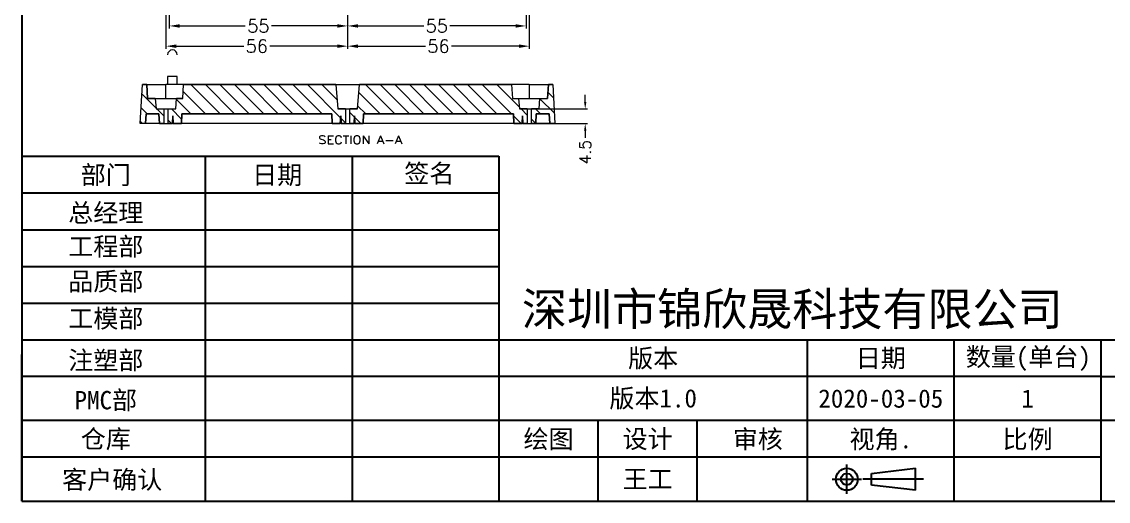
# Model space of a CAD drawing. Header units: millimetres. Extents: x 3042 to 4057, y 1987 to 3678.
# Drawn here: x 3042 to 3376.9, y 1987.3 to 2135.2 of the extents above; entities that cross this region are included whole.
import ezdxf
from ezdxf.enums import TextEntityAlignment as Align

# ---------------------------------------------------------------- set-up
doc = ezdxf.new("R2010")
doc.units = ezdxf.units.MM
doc.layers.get('0').update_dxf_attribs({"linetype": 'CONTINUOUS'})
doc.layers.get('Defpoints').update_dxf_attribs({"linetype": 'CONTINUOUS'})
doc.layers.add('1', color=7, linetype='CONTINUOUS', true_color=0xffffff)
doc.layers.add('BORDER', color=6, linetype='CONTINUOUS')
doc.layers.add('dim', color=82, linetype='CONTINUOUS', lineweight=9)
doc.layers.add('TEXT', color=4, linetype='CONTINUOUS', lineweight=13)
doc.styles.add('blockfont', font='simplex.shx', dxfattribs={"bigfont": 'hztxt.shx'})
doc.styles.add('ROMANC', font='romanc.shx', dxfattribs={"bigfont": 'gbcbig.shx'})
doc.styles.add('仿宋', font='simsun.ttc')
doc.dimstyles.new('4', dxfattribs={"dimtxt": 3.5, "dimasz": 2.2, "dimexe": 0.66, "dimexo": 0.66, "dimgap": 0.66, "dimtad": 0, "dimdsep": 46, "dimtxsty": 'ROMANC', "dimcen": 0, "dimclrd": 256, "dimclre": 131, "dimclrt": 42, "dimazin": 2, "dimtfac": 1, "dimtofl": 0, "dimtmove": 0, "dimatfit": 3, "dimfxl": 1, "dimtfill": 1, "dimlwd": 5, "dimlwe": 5, "dimarcsym": 0})

# ---------------------------------------------------------------- blocks, each defined once
blk = doc.blocks.new('*D23')
at = {"layer": 'Defpoints', "color": 0, "lineweight": 18}
for p in [(3086.47, 2156), (3142.47, 2148.1), (3142.47, 2127.65)]:
    blk.add_point(p, dxfattribs=at)
at = {"layer": 'dim', "color": 131, "lineweight": 5}
for p, q in [((3086.47, 2155.2), (3086.47, 2126.85)), ((3142.47, 2147.3), (3142.47, 2126.85))]:
    blk.add_line(p, q, dxfattribs=at)
at = {"layer": 'dim', "lineweight": 5}
for p, q in [((3089.67, 2127.65), (3110.43, 2127.65)), ((3139.27, 2127.65), (3118.5, 2127.65))]:
    blk.add_line(p, q, dxfattribs=at)
at = {"layer": 'dim', "lineweight": 18}
for points in [[(3089.67, 2128.18), (3089.67, 2127.11), (3086.47, 2127.65)], [(3139.27, 2128.18), (3139.27, 2127.11), (3142.47, 2127.65)]]:
    blk.add_solid(points, dxfattribs=at)
at = {"layer": 'dim', "color": 42, "lineweight": 18, "insert": (3114.47, 2127.65), "char_height": 4, "attachment_point": 5, "style": 'ROMANC', "bg_fill": 3, "box_fill_scale": 1.1, "bg_fill_color": 256, "bg_fill_true_color": 13158600, "bg_fill_transparency": 15728640}
blk.add_mtext('56', dxfattribs=at)
blk = doc.blocks.new('*D24')
at = {"layer": 'Defpoints', "color": 0, "lineweight": 18}
for p in [(3087.47, 2171), (3142.47, 2148.1), (3142.47, 2133.89)]:
    blk.add_point(p, dxfattribs=at)
at = {"layer": 'dim', "color": 131, "lineweight": 5}
for p, q in [((3087.47, 2170.2), (3087.47, 2133.09)), ((3142.47, 2147.3), (3142.47, 2133.09))]:
    blk.add_line(p, q, dxfattribs=at)
at = {"layer": 'dim', "lineweight": 5}
for p, q in [((3090.67, 2133.89), (3110.93, 2133.89)), ((3139.27, 2133.89), (3119, 2133.89))]:
    blk.add_line(p, q, dxfattribs=at)
at = {"layer": 'dim', "lineweight": 18}
for points in [[(3090.67, 2134.42), (3090.67, 2133.35), (3087.47, 2133.89)], [(3139.27, 2134.42), (3139.27, 2133.35), (3142.47, 2133.89)]]:
    blk.add_solid(points, dxfattribs=at)
at = {"layer": 'dim', "color": 42, "lineweight": 18, "insert": (3114.97, 2133.89), "char_height": 4, "attachment_point": 5, "style": 'ROMANC', "bg_fill": 3, "box_fill_scale": 1.1, "bg_fill_color": 256, "bg_fill_true_color": 13158600, "bg_fill_transparency": 16512172}
blk.add_mtext('55', dxfattribs=at)
blk = doc.blocks.new('*D26')
at = {"layer": 'Defpoints', "color": 0, "lineweight": 18}
for p in [(3198.47, 2156), (3142.47, 2148.1), (3142.47, 2127.65)]:
    blk.add_point(p, dxfattribs=at)
at = {"layer": 'dim', "color": 131, "lineweight": 5}
for p, q in [((3198.47, 2155.2), (3198.47, 2126.85)), ((3142.47, 2147.3), (3142.47, 2126.85))]:
    blk.add_line(p, q, dxfattribs=at)
at = {"layer": 'dim', "lineweight": 5}
for p, q in [((3145.67, 2127.65), (3166.43, 2127.65)), ((3195.27, 2127.65), (3174.5, 2127.65))]:
    blk.add_line(p, q, dxfattribs=at)
at = {"layer": 'dim', "lineweight": 18}
for points in [[(3145.67, 2128.18), (3145.67, 2127.11), (3142.47, 2127.65)], [(3195.27, 2128.18), (3195.27, 2127.11), (3198.47, 2127.65)]]:
    blk.add_solid(points, dxfattribs=at)
at = {"layer": 'dim', "color": 42, "lineweight": 18, "insert": (3170.47, 2127.65), "char_height": 4, "attachment_point": 5, "style": 'ROMANC', "bg_fill": 3, "box_fill_scale": 1.1, "bg_fill_color": 256, "bg_fill_true_color": 13158600, "bg_fill_transparency": 4215756}
blk.add_mtext('56', dxfattribs=at)
blk = doc.blocks.new('*D27')
at = {"layer": 'Defpoints', "color": 0, "lineweight": 18}
for p in [(3197.47, 2171), (3142.47, 2148.1), (3142.47, 2133.89)]:
    blk.add_point(p, dxfattribs=at)
at = {"layer": 'dim', "color": 131, "lineweight": 5}
for p, q in [((3197.47, 2170.2), (3197.47, 2133.09)), ((3142.47, 2147.3), (3142.47, 2133.09))]:
    blk.add_line(p, q, dxfattribs=at)
at = {"layer": 'dim', "lineweight": 5}
for p, q in [((3145.67, 2133.89), (3165.93, 2133.89)), ((3194.27, 2133.89), (3174, 2133.89))]:
    blk.add_line(p, q, dxfattribs=at)
at = {"layer": 'dim', "lineweight": 18}
for points in [[(3145.67, 2134.42), (3145.67, 2133.35), (3142.47, 2133.89)], [(3194.27, 2134.42), (3194.27, 2133.35), (3197.47, 2133.89)]]:
    blk.add_solid(points, dxfattribs=at)
at = {"layer": 'dim', "color": 42, "lineweight": 18, "insert": (3169.97, 2133.89), "char_height": 4, "attachment_point": 5, "style": 'ROMANC', "bg_fill": 3, "box_fill_scale": 1.1, "bg_fill_color": 256, "bg_fill_true_color": 13158600, "bg_fill_transparency": 4215756}
blk.add_mtext('55', dxfattribs=at)
blk = doc.blocks.new('*D41')
at = {"lineweight": 5}
for p, q in [((3215.7, 2110.48), (3215.7, 2112.68)), ((3215.7, 2101.58), (3215.7, 2099.38))]:
    blk.add_line(p, q, dxfattribs=at)
at = {"color": 131, "lineweight": 5}
for p, q in [((3200.39, 2108.28), (3216.36, 2108.28)), ((3200.45, 2103.78), (3216.36, 2103.78))]:
    blk.add_line(p, q, dxfattribs=at)
at = {"lineweight": 18}
for points in [[(3215.34, 2110.48), (3216.07, 2110.48), (3215.7, 2108.28)], [(3215.34, 2101.58), (3216.07, 2101.58), (3215.7, 2103.78)]]:
    blk.add_solid(points, dxfattribs=at)
at = {"layer": 'Defpoints', "color": 0, "lineweight": 18}
for p in [(3199.73, 2108.28), (3199.79, 2103.78), (3215.7, 2103.78)]:
    blk.add_point(p, dxfattribs=at)
at = {"color": 42, "lineweight": 18, "insert": (3215.7, 2094.97), "char_height": 3.5, "attachment_point": 5, "rotation": 90, "style": 'ROMANC', "bg_fill": 3, "box_fill_scale": 1.1, "bg_fill_color": 256, "bg_fill_true_color": 13158600, "bg_fill_transparency": 0}
blk.add_mtext('4.5', dxfattribs=at)

msp = doc.modelspace()

# ---------------------------------------------------------------- linework, layer by layer
at = {"lineweight": 18}
for p, q in [((3088.466, 2118.282), (3086.966, 2118.282)), ((3086.966, 2118.282), (3086.966, 2115.782)), ((3089.966, 2118.282), (3088.466, 2118.282)), ((3089.966, 2115.782), (3089.966, 2118.282)), ((3078.566, 2103.782), (3079.195, 2115.782)), ((3078.566, 2103.782), (3079.195, 2115.782)), ((3080.597, 2115.782), (3079.195, 2115.782)), ((3079.195, 2115.782), (3080.597, 2115.782)), ((3080.597, 2115.782), (3086.466, 2115.782)), ((3080.823, 2111.482), (3080.597, 2115.782)), ((3080.597, 2115.782), (3080.823, 2111.482)), ((3086.466, 2111.482), (3086.466, 2115.782)), ((3091.918, 2115.782), (3086.466, 2115.782)), ((3091.693, 2111.482), (3091.918, 2115.782)), ((3091.693, 2111.482), (3091.918, 2115.782)), ((3138.81, 2115.782), (3091.918, 2115.782)), ((3091.918, 2115.782), (3138.81, 2115.782)), ((3138.81, 2115.782), (3142.466, 2115.782)), ((3138.81, 2115.782), (3139.466, 2108.282)), ((3138.81, 2115.782), (3139.466, 2108.282)), ((3142.466, 2115.782), (3146.122, 2115.782)), ((3145.466, 2108.282), (3146.122, 2115.782)), ((3145.466, 2108.282), (3146.122, 2115.782)), ((3193.013, 2115.782), (3146.122, 2115.782)), ((3146.122, 2115.782), (3193.013, 2115.782)), ((3198.466, 2115.782), (3193.013, 2115.782)), ((3193.013, 2115.782), (3193.239, 2111.482)), ((3193.013, 2115.782), (3193.239, 2111.482)), ((3198.466, 2115.782), (3198.466, 2111.482)), ((3198.466, 2115.782), (3204.334, 2115.782)), ((3204.334, 2115.782), (3204.109, 2111.482)), ((3204.109, 2111.482), (3204.334, 2115.782)), ((3205.737, 2115.782), (3204.334, 2115.782)), ((3204.334, 2115.782), (3205.737, 2115.782)), ((3205.737, 2115.782), (3206.366, 2103.782)), ((3205.737, 2115.782), (3206.366, 2103.782)), ((3083.186, 2111.482), (3080.823, 2111.482)), ((3080.823, 2111.482), (3083.186, 2111.482)), ((3083.186, 2111.482), (3086.466, 2111.482)), ((3083.186, 2111.482), (3083.466, 2108.282)), ((3083.186, 2111.482), (3083.466, 2108.282)), ((3086.466, 2111.482), (3089.746, 2111.482)), ((3089.466, 2108.282), (3089.746, 2111.482)), ((3089.466, 2108.282), (3089.746, 2111.482)), ((3091.693, 2111.482), (3089.746, 2111.482)), ((3089.746, 2111.482), (3091.693, 2111.482)), ((3193.239, 2111.482), (3195.186, 2111.482)), ((3193.239, 2111.482), (3195.186, 2111.482)), ((3195.186, 2111.482), (3201.746, 2111.482)), ((3195.186, 2111.482), (3195.466, 2108.282)), ((3195.186, 2111.482), (3195.466, 2108.282)), ((3201.466, 2108.282), (3201.746, 2111.482)), ((3201.466, 2108.282), (3201.746, 2111.482)), ((3201.746, 2111.482), (3204.109, 2111.482)), ((3201.746, 2111.482), (3204.109, 2111.482)), ((3080.168, 2103.782), (3080.325, 2106.782)), ((3080.325, 2106.782), (3080.168, 2103.782)), ((3080.325, 2106.782), (3084.308, 2106.782)), ((3084.308, 2106.782), (3080.325, 2106.782)), ((3083.466, 2108.282), (3085.819, 2108.282)), ((3083.466, 2108.282), (3085.819, 2108.282)), ((3084.308, 2106.782), (3084.466, 2103.782)), ((3084.466, 2103.782), (3084.308, 2106.782)), ((3085.819, 2108.282), (3087.113, 2108.282)), ((3085.819, 2108.282), (3085.819, 2103.782)), ((3085.819, 2108.282), (3085.819, 2103.782)), ((3087.113, 2108.282), (3089.466, 2108.282)), ((3087.113, 2103.782), (3087.113, 2108.282)), ((3087.113, 2103.782), (3087.113, 2108.282)), ((3087.113, 2108.282), (3089.466, 2108.282)), ((3091.216, 2103.782), (3091.373, 2106.782)), ((3091.373, 2106.782), (3091.216, 2103.782)), ((3091.373, 2106.782), (3137.558, 2106.782)), ((3137.558, 2106.782), (3091.373, 2106.782)), ((3137.558, 2106.782), (3137.716, 2103.782)), ((3137.716, 2103.782), (3137.558, 2106.782)), ((3141.819, 2108.282), (3139.466, 2108.282)), ((3139.466, 2108.282), (3141.819, 2108.282)), ((3141.819, 2108.282), (3143.113, 2108.282)), ((3141.819, 2108.282), (3141.819, 2103.782)), ((3141.819, 2108.282), (3141.819, 2103.782)), ((3143.113, 2103.782), (3143.113, 2108.282)), ((3145.466, 2108.282), (3143.113, 2108.282)), ((3143.113, 2103.782), (3143.113, 2108.282)), ((3143.113, 2108.282), (3145.466, 2108.282)), ((3147.216, 2103.782), (3147.373, 2106.782)), ((3147.373, 2106.782), (3147.216, 2103.782)), ((3147.373, 2106.782), (3193.558, 2106.782)), ((3193.558, 2106.782), (3147.373, 2106.782)), ((3193.558, 2106.782), (3193.716, 2103.782)), ((3193.716, 2103.782), (3193.558, 2106.782)), ((3197.819, 2108.282), (3195.466, 2108.282)), ((3195.466, 2108.282), (3197.819, 2108.282)), ((3197.819, 2108.282), (3199.113, 2108.282)), ((3197.819, 2108.282), (3197.819, 2103.782)), ((3197.819, 2108.282), (3197.819, 2103.782)), ((3199.113, 2103.782), (3199.113, 2108.282)), ((3201.466, 2108.282), (3199.113, 2108.282)), ((3199.113, 2103.782), (3199.113, 2108.282)), ((3199.113, 2108.282), (3201.466, 2108.282)), ((3200.466, 2103.782), (3200.623, 2106.782)), ((3200.623, 2106.782), (3200.466, 2103.782)), ((3200.623, 2106.782), (3204.606, 2106.782)), ((3204.606, 2106.782), (3200.623, 2106.782)), ((3204.606, 2106.782), (3204.763, 2103.782)), ((3204.763, 2103.782), (3204.606, 2106.782)), ((3080.168, 2103.782), (3078.566, 2103.782)), ((3080.168, 2103.782), (3078.566, 2103.782)), ((3084.466, 2103.782), (3080.168, 2103.782)), ((3084.466, 2103.782), (3085.819, 2103.782)), ((3085.819, 2103.782), (3084.466, 2103.782)), ((3085.819, 2103.782), (3087.113, 2103.782)), ((3087.113, 2103.782), (3088.466, 2103.782)), ((3088.466, 2103.782), (3087.113, 2103.782)), ((3088.466, 2103.782), (3088.591, 2106.167)), ((3088.591, 2106.167), (3088.466, 2103.782)), ((3088.716, 2103.782), (3088.467, 2103.782)), ((3088.591, 2106.167), (3088.716, 2103.782)), ((3088.716, 2103.782), (3088.591, 2106.167)), ((3088.716, 2103.782), (3091.216, 2103.782)), ((3091.216, 2103.782), (3088.716, 2103.782)), ((3137.717, 2103.782), (3091.216, 2103.782)), ((3137.716, 2103.782), (3140.216, 2103.782)), ((3140.216, 2103.782), (3137.716, 2103.782)), ((3140.216, 2103.782), (3140.341, 2106.167)), ((3140.341, 2106.167), (3140.216, 2103.782)), ((3140.466, 2103.782), (3140.217, 2103.782)), ((3140.341, 2106.167), (3140.466, 2103.782)), ((3140.466, 2103.782), (3140.341, 2106.167)), ((3140.466, 2103.782), (3141.819, 2103.782)), ((3141.819, 2103.782), (3140.466, 2103.782)), ((3141.819, 2103.782), (3143.113, 2103.782)), ((3143.113, 2103.782), (3144.466, 2103.782)), ((3144.466, 2103.782), (3143.113, 2103.782)), ((3144.714, 2103.782), (3144.465, 2103.782)), ((3144.466, 2103.782), (3144.591, 2106.167)), ((3144.591, 2106.167), (3144.466, 2103.782)), ((3144.591, 2106.167), (3144.716, 2103.782)), ((3144.716, 2103.782), (3144.591, 2106.167)), ((3144.716, 2103.782), (3147.216, 2103.782)), ((3147.216, 2103.782), (3144.716, 2103.782)), ((3193.715, 2103.782), (3147.214, 2103.782)), ((3193.716, 2103.782), (3196.216, 2103.782)), ((3196.216, 2103.782), (3193.716, 2103.782)), ((3196.464, 2103.782), (3196.215, 2103.782)), ((3196.216, 2103.782), (3196.341, 2106.167)), ((3196.341, 2106.167), (3196.216, 2103.782)), ((3196.341, 2106.167), (3196.466, 2103.782)), ((3196.466, 2103.782), (3196.341, 2106.167)), ((3196.466, 2103.782), (3197.819, 2103.782)), ((3197.819, 2103.782), (3196.466, 2103.782)), ((3197.819, 2103.782), (3199.113, 2103.782)), ((3199.113, 2103.782), (3200.466, 2103.782)), ((3200.466, 2103.782), (3199.113, 2103.782)), ((3204.763, 2103.782), (3200.465, 2103.782)), ((3206.366, 2103.782), (3204.763, 2103.782)), ((3206.366, 2103.782), (3204.763, 2103.782))]:
    msp.add_line(p, q, dxfattribs=at)
at = {"color": 3, "lineweight": 18}
for p, q in [((3098.652, 2106.782), (3091.805, 2113.629)), ((3103.142, 2106.782), (3094.142, 2115.782)), ((3107.632, 2106.782), (3098.632, 2115.782)), ((3112.122, 2106.782), (3103.122, 2115.782)), ((3116.613, 2106.782), (3107.613, 2115.782)), ((3121.103, 2106.782), (3112.103, 2115.782)), ((3125.593, 2106.782), (3116.593, 2115.782)), ((3130.083, 2106.782), (3121.083, 2115.782)), ((3134.573, 2106.782), (3125.573, 2115.782)), ((3140.308, 2105.537), (3130.063, 2115.782)), ((3139.218, 2111.117), (3134.553, 2115.782)), ((3152.534, 2106.782), (3145.914, 2113.402)), ((3157.024, 2106.782), (3148.024, 2115.782)), ((3161.514, 2106.782), (3152.514, 2115.782)), ((3166.004, 2106.782), (3157.004, 2115.782)), ((3170.494, 2106.782), (3161.494, 2115.782)), ((3174.984, 2106.782), (3165.984, 2115.782)), ((3179.474, 2106.782), (3170.474, 2115.782)), ((3183.965, 2106.782), (3174.965, 2115.782)), ((3188.455, 2106.782), (3179.455, 2115.782)), ((3192.945, 2106.782), (3183.945, 2115.782)), ((3195.421, 2108.796), (3188.435, 2115.782)), ((3193.018, 2115.688), (3192.925, 2115.782)), ((3205.949, 2111.738), (3204.213, 2113.474)), ((3083.445, 2108.518), (3079.045, 2112.919)), ((3094.162, 2106.782), (3089.723, 2111.221)), ((3206.197, 2107), (3201.743, 2111.454)), ((3080.692, 2106.782), (3078.821, 2108.652)), ((3085.819, 2106.145), (3083.682, 2108.282)), ((3091.288, 2105.165), (3088.172, 2108.282)), ((3144.57, 2105.765), (3143.113, 2107.222)), ((3148.043, 2106.782), (3145.552, 2109.273)), ((3197.819, 2106.398), (3195.935, 2108.282)), ((3201.925, 2106.782), (3200.425, 2108.282)), ((3079.201, 2103.782), (3078.597, 2104.386)), ((3088.182, 2103.782), (3087.113, 2104.851)), ((3141.819, 2104.026), (3140.377, 2105.468)), ((3146.553, 2103.782), (3144.614, 2105.721)), ((3195.945, 2103.782), (3193.592, 2106.134)), ((3200.435, 2103.782), (3199.113, 2105.104)), ((3204.925, 2103.782), (3204.755, 2103.952))]:
    msp.add_line(p, q, dxfattribs=at)
at = {"layer": 'BORDER'}
for p, q in [((3042.008, 2425.423), (3042.008, 1987.326)), ((3042.008, 2404.139), (3042.008, 1987.326)), ((3042.008, 2404.139), (3042.008, 1987.326)), ((3042.008, 2404.139), (3042.008, 1987.326)), ((3098.59, 2093.7), (3098.59, 1987.326)), ((3143.855, 2093.7), (3143.855, 1987.326)), ((3189.121, 2093.7), (3189.121, 1987.326)), ((3189.121, 2093.7), (3189.121, 1987.326)), ((3189.121, 2037.118), (3189.121, 1987.326)), ((3189.121, 2037.118), (3189.121, 1987.326)), ((3189.121, 2037.118), (3189.121, 1987.326)), ((3189.121, 2037.118), (3189.121, 1987.326)), ((3189.121, 2037.118), (3189.121, 1987.326)), ((3189.121, 2037.118), (3189.121, 1987.326)), ((3284.179, 1987.326), (3284.179, 2037.118)), ((3284.179, 1987.326), (3284.179, 2037.118)), ((3284.179, 1987.326), (3284.179, 2037.118)), ((3284.179, 1987.326), (3284.179, 2037.118)), ((3284.179, 1987.326), (3284.179, 2037.118)), ((3284.179, 1987.326), (3284.179, 2037.118)), ((3284.179, 1987.326), (3284.179, 2037.118)), ((3284.179, 1987.326), (3284.179, 2037.118)), ((3284.179, 1987.326), (3284.179, 2037.118)), ((3284.179, 1987.326), (3284.179, 2037.118)), ((3284.179, 1987.326), (3284.179, 2037.118)), ((3284.179, 1987.326), (3284.179, 2037.118)), ((3284.179, 1987.326), (3284.179, 2037.118)), ((3284.179, 1987.326), (3284.179, 2037.118)), ((3284.179, 1987.326), (3284.179, 2037.118)), ((3284.179, 1987.326), (3284.179, 2037.118)), ((3329.444, 1987.326), (3329.444, 2037.118)), ((3329.444, 1987.326), (3329.444, 2037.118)), ((3329.444, 1987.326), (3329.444, 2037.118)), ((3329.444, 1987.326), (3329.444, 2037.118)), ((3374.71, 1987.326), (3374.71, 2037.118)), ((3374.71, 1987.326), (3374.71, 2037.118)), ((3374.71, 1987.326), (3374.71, 2037.118)), ((3374.71, 1987.326), (3374.71, 2037.118)), ((3284.179, 2025.802), (3042.008, 2025.802)), ((3284.179, 2025.802), (3189.121, 2025.802)), ((3284.179, 2025.802), (3189.121, 2025.802)), ((3284.179, 2025.802), (3189.121, 2025.802)), ((3284.179, 2025.802), (3189.121, 2025.802)), ((3284.179, 2025.802), (3189.121, 2025.802)), ((3284.179, 2025.802), (3189.121, 2025.802)), ((3374.71, 2025.802), (3284.179, 2025.802)), ((3374.71, 2025.802), (3284.179, 2025.802)), ((3374.71, 2025.802), (3284.179, 2025.802)), ((3374.71, 2025.802), (3284.179, 2025.802)), ((3374.71, 2025.802), (3657.62, 2025.802)), ((3374.71, 2025.802), (3657.62, 2025.802)), ((3374.71, 2025.802), (3657.62, 2025.802)), ((3374.71, 2025.802), (3657.62, 2025.802)), ((3219.675, 1987.326), (3219.675, 2012.222)), ((3219.675, 1987.326), (3219.675, 2012.222)), ((3219.675, 1987.326), (3219.675, 2012.222)), ((3219.675, 1987.326), (3219.675, 2012.222)), ((3250.23, 1987.326), (3250.23, 2012.222)), ((3250.23, 1987.326), (3250.23, 2012.222)), ((3250.23, 1987.326), (3250.23, 2012.222)), ((3250.23, 1987.326), (3250.23, 2012.222)), ((3296.344, 1989.589), (3296.344, 1998.642)), ((3296.344, 1989.589), (3296.344, 1998.642)), ((3296.344, 1989.589), (3296.344, 1998.642)), ((3296.344, 1989.589), (3296.344, 1998.642)), ((3303.965, 1995.926), (3317.544, 1997.51)), ((3303.965, 1995.926), (3317.544, 1997.51)), ((3303.965, 1995.926), (3317.544, 1997.51)), ((3303.965, 1995.926), (3317.544, 1997.51)), ((3317.544, 1990.721), (3317.544, 1997.51)), ((3317.544, 1990.721), (3317.544, 1997.51)), ((3317.544, 1990.721), (3317.544, 1997.51)), ((3317.544, 1990.721), (3317.544, 1997.51)), ((3291.817, 1994.116), (3300.87, 1994.116)), ((3291.817, 1994.116), (3300.87, 1994.116)), ((3291.817, 1994.116), (3300.87, 1994.116)), ((3291.817, 1994.116), (3300.87, 1994.116)), ((3303.965, 1992.305), (3303.965, 1995.926)), ((3303.965, 1992.305), (3303.965, 1995.926)), ((3303.965, 1992.305), (3303.965, 1995.926)), ((3303.965, 1992.305), (3303.965, 1995.926)), ((3317.544, 1990.721), (3303.965, 1992.305)), ((3317.544, 1990.721), (3303.965, 1992.305)), ((3317.544, 1990.721), (3303.965, 1992.305)), ((3317.544, 1990.721), (3303.965, 1992.305)), ((3042.008, 1987.326), (3657.62, 1987.326)), ((3042.008, 1987.326), (3657.62, 1987.326)), ((3042.008, 1987.326), (3657.62, 1987.326)), ((3042.008, 1987.326), (3657.62, 1987.326))]:
    msp.add_line(p, q, dxfattribs=at)
at = {"layer": 'BORDER', "color": 6}
msp.add_line((3042.008, 1987.326), (3042.008, 2032.591), dxfattribs=at)
msp.add_line((3042.008, 1987.326), (3042.008, 2032.591), dxfattribs=at)
msp.add_line((3042.008, 1987.326), (3042.008, 2032.591), dxfattribs=at)
msp.add_line((3042.008, 1987.326), (3042.008, 2032.591), dxfattribs=at)
at = {"layer": 'BORDER'}
for points in [[(3042.008, 2093.7), (3189.121, 2093.7)], [(3042.008, 2082.384), (3189.121, 2082.384)], [(3042.008, 2071.067), (3189.121, 2071.067)], [(3042.008, 2059.751), (3189.121, 2059.751)], [(3042.008, 2048.434), (3189.121, 2048.434)], [(3042.008, 2037.118), (3284.179, 2037.118)], [(3189.121, 2037.118), (3284.179, 2037.118)], [(3189.121, 2037.118), (3284.179, 2037.118)], [(3189.121, 2037.118), (3284.179, 2037.118)], [(3189.121, 2037.118), (3284.179, 2037.118)], [(3189.121, 2037.118), (3284.179, 2037.118)], [(3189.121, 2037.118), (3284.179, 2037.118)], [(3284.179, 2037.118), (3374.71, 2037.118)], [(3284.179, 2037.118), (3374.71, 2037.118)], [(3284.179, 2037.118), (3374.71, 2037.118)], [(3284.179, 2037.118), (3374.71, 2037.118)], [(3374.71, 2037.118), (3657.62, 2037.118)], [(3374.71, 2037.118), (3657.62, 2037.118)], [(3374.71, 2037.118), (3657.62, 2037.118)], [(3374.71, 2037.118), (3657.62, 2037.118)], [(3284.179, 2012.222), (3042.008, 2012.222)], [(3284.179, 2012.222), (3189.121, 2012.222)], [(3284.179, 2012.222), (3189.121, 2012.222)], [(3284.179, 2012.222), (3189.121, 2012.222)], [(3284.179, 2012.222), (3189.121, 2012.222)], [(3284.179, 2012.222), (3189.121, 2012.222)], [(3284.179, 2012.222), (3189.121, 2012.222)], [(3374.71, 2012.222), (3284.179, 2012.222)], [(3374.71, 2012.222), (3284.179, 2012.222)], [(3374.71, 2012.222), (3284.179, 2012.222)], [(3374.71, 2012.222), (3284.179, 2012.222)], [(3657.62, 2012.222), (3374.71, 2012.222)], [(3657.62, 2012.222), (3374.71, 2012.222)], [(3657.62, 2012.222), (3374.71, 2012.222)], [(3657.62, 2012.222), (3374.71, 2012.222)], [(3284.179, 2000.905), (3042.008, 2000.905)], [(3284.179, 2000.905), (3189.121, 2000.905)], [(3284.179, 2000.905), (3189.121, 2000.905)], [(3284.179, 2000.905), (3189.121, 2000.905)], [(3284.179, 2000.905), (3189.121, 2000.905)], [(3284.179, 2000.905), (3189.121, 2000.905)], [(3284.179, 2000.905), (3189.121, 2000.905)], [(3374.71, 2000.905), (3284.179, 2000.905)], [(3374.71, 2000.905), (3284.179, 2000.905)], [(3374.71, 2000.905), (3284.179, 2000.905)], [(3374.71, 2000.905), (3284.179, 2000.905)], [(3320.018, 1994.116), (3301.276, 1994.116)], [(3320.018, 1994.116), (3301.276, 1994.116)], [(3320.018, 1994.116), (3301.276, 1994.116)], [(3320.018, 1994.116), (3301.276, 1994.116)]]:
    msp.add_lwpolyline(points, dxfattribs=at)
for radius in [3.395, 3.395, 3.395, 3.395, 1.811, 1.811, 1.811, 1.811]:
    msp.add_circle((3296.344, 1994.116), radius, dxfattribs=at)

# ---------------------------------------------------------------- texts
at = {"layer": '1', "color": 92, "linetype": 'Continuous', "lineweight": 13, "insert": (3146.348, 2097.53), "char_height": 2.5, "attachment_point": 8, "line_spacing_factor": 0.903614, "style": 'blockfont'}
msp.add_mtext('\\W1.1718;SECTION \\H2.50;A-A\\H2.50;', dxfattribs=at)
at = {"layer": 'BORDER', "style": '仿宋'}
for s, p in [('部门', (3067.927, 2088.057)), ('日期', (3120.75, 2087.992)), ('签名', (3167.624, 2088.539)), ('总经理', (3067.927, 2076.436)), ('工程部', (3067.927, 2066.013)), ('品质部', (3067.927, 2055.227)), ('工模部', (3067.927, 2043.815)), ('注塑部', (3067.927, 2030.927)), ('版本', (3236.65, 2031.523)), ('日期', (3306.812, 2031.523)), ('数量(单台)', (3352.303, 2031.523)), ('PMC部', (3067.927, 2018.632)), ('仓库', (3067.927, 2006.625)), ('绘图', (3204.398, 2006.626)), ('绘图', (3204.398, 2006.626)), ('绘图', (3204.398, 2006.626)), ('绘图', (3204.398, 2006.626)), ('设计', (3234.952, 2006.626)), ('设计', (3234.952, 2006.626)), ('设计', (3234.952, 2006.626)), ('设计', (3234.952, 2006.626)), ('审核', (3268.902, 2006.626)), ('审核', (3268.902, 2006.626)), ('审核', (3268.902, 2006.626)), ('审核', (3268.902, 2006.626)), ('审核', (3268.902, 2006.626)), ('审核', (3268.902, 2006.626)), ('审核', (3268.902, 2006.626)), ('审核', (3268.902, 2006.626)), ('视角.', (3306.812, 2006.564)), ('视角.', (3306.812, 2006.564)), ('视角.', (3306.812, 2006.564)), ('视角.', (3306.812, 2006.564)), ('比例', (3352.077, 2006.564)), ('比例', (3352.077, 2006.564)), ('比例', (3352.077, 2006.564)), ('比例', (3352.077, 2006.564)), ('客户确认', (3069.901, 1994.095))]:
    msp.add_text(s, height=5.6582, dxfattribs=at).set_placement(p, align=Align.MIDDLE)
msp.add_attdef('深圳市锦欣晟科技有限公司', text='深圳市玉沣科技有限公司', height=10.18477, dxfattribs=at).set_placement((3279.524, 2046.591), align=Align.MIDDLE_CENTER)
at = {"layer": 'TEXT', "style": '仿宋'}
for tag, text, p in [('版本1.0', '版本1.0', (3236.65, 2019.075)), ('2020-03-05', '2017/01/11', (3306.812, 2019.012)), ('1', '01', (3352.077, 2019.012)), ('王工', '设计', (3234.952, 1994.178))]:
    msp.add_attdef(tag, text=text, height=5.6582, dxfattribs=at).set_placement(p, align=Align.MIDDLE_CENTER)

# ---------------------------------------------------------------- dimensions: what is measured, and where the dimension line sits
at = {"layer": 'dim', "lineweight": 18}
dim = msp.add_linear_dim(base=(3142.466, 2127.645), p1=(3086.466, 2156.001), p2=(3142.466, 2148.101), dimstyle='4', override={"dimtxt": 4, "dimasz": 3.2, "dimexe": 0.7996, "dimexo": 0.7996, "dimgap": 0.7996}, dxfattribs=at)
dim.commit()
dim.dimension.update_dxf_attribs({"geometry": '*D23', "text_midpoint": (3114.466, 2127.645)})

# ---------------------------------------------------------------- next in the draw order: linework, layer by layer
at = {"lineweight": 18}
for start, end in [(90, 180), (0, 90)]:
    msp.add_arc((3088.466, 2124.99), 1.5, start, end, dxfattribs=at)

# ---------------------------------------------------------------- next in the draw order: dimensions: what is measured, and where the dimension line sits
dim = msp.add_linear_dim(base=(3215.703, 2103.782), p1=(3199.726, 2108.282), p2=(3199.789, 2103.782), angle=90, dimstyle='4', dxfattribs=at)
dim.commit()
dim.dimension.update_dxf_attribs({"geometry": '*D41', "text_midpoint": (3215.703, 2094.972)})
at = {"layer": 'dim', "lineweight": 18}
dim = msp.add_linear_dim(base=(3142.466, 2133.886), p1=(3087.466, 2171.001), p2=(3142.466, 2148.101), dimstyle='4', override={"dimtxt": 4, "dimasz": 3.2, "dimexe": 0.7996, "dimexo": 0.7996, "dimgap": 0.7996}, dxfattribs=at)
dim.commit()
dim.dimension.update_dxf_attribs({"geometry": '*D24', "text_midpoint": (3114.966, 2133.886)})

# ---------------------------------------------------------------- next in the draw order: dimensions: what is measured, and where the dimension line sits
dim = msp.add_linear_dim(base=(3142.466, 2127.645), p1=(3198.466, 2156.001), p2=(3142.466, 2148.101), angle=180, dimstyle='4', override={"dimtxt": 4, "dimasz": 3.2, "dimexe": 0.7996, "dimexo": 0.7996, "dimgap": 0.7996}, dxfattribs=at)
dim.commit()
dim.dimension.update_dxf_attribs({"geometry": '*D26', "text_midpoint": (3170.466, 2127.645)})

# ---------------------------------------------------------------- next in the draw order: dimensions: what is measured, and where the dimension line sits
dim = msp.add_linear_dim(base=(3142.466, 2133.886), p1=(3197.466, 2171.001), p2=(3142.466, 2148.101), angle=180, dimstyle='4', override={"dimtxt": 4, "dimasz": 3.2, "dimexe": 0.7996, "dimexo": 0.7996, "dimgap": 0.7996}, dxfattribs=at)
dim.commit()
dim.dimension.update_dxf_attribs({"geometry": '*D27', "text_midpoint": (3169.966, 2133.886)})

doc.saveas('drawing.dxf')
